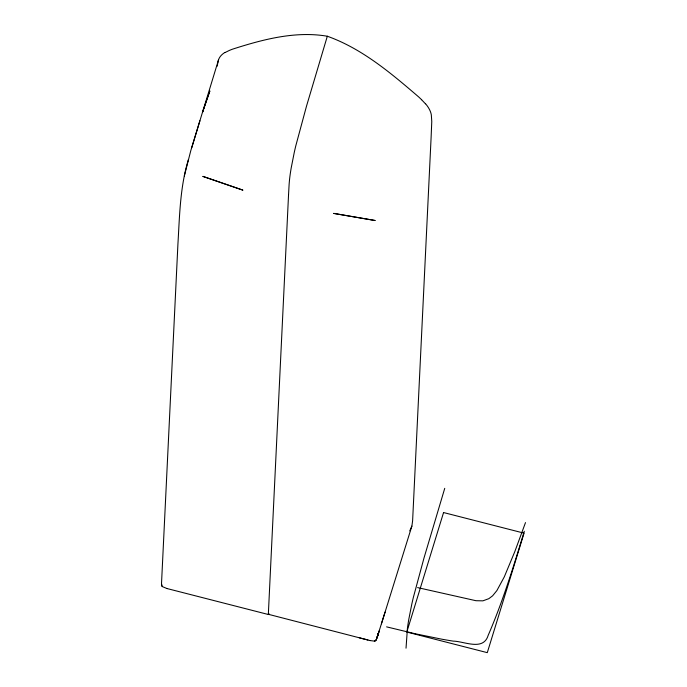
<?xml version="1.0" encoding="UTF-8"?>
<svg xmlns="http://www.w3.org/2000/svg" width="687" height="687" viewBox="0 0 687 687"><rect width="100%" height="100%" fill="white"/><g stroke="black" fill="none" stroke-linecap="round" stroke-linejoin="round"><path stroke-width="1.03" d="M288.549 194.696L289.107 184.545A122.552 12.126 -75.6 0 1 289.373 181.325A89.851 8.888 -75.6 0 1 289.459 180.475L289.51 179.891A66.055 6.535 -75.6 0 1 289.991 175.803A58.464 5.788 -75.6 0 1 291.211 167.877L294.242 152.531A41.675 4.122 -75.6 0 1 295.779 145.876L306.531 106.056L327.321 36.231C362.015 48.614 390.843 73.037 418.512 96.79A139.427 60.241 17.1 0 1 421.595 99.718M288.54 194.833L268.342 614.29L367.906 640.001M406.026 648.184L407.425 628.459M217.332 66.098L217.435 65.085M217.496 64.578L218.337 60.404A60.095 25.969 17.1 0 1 224.967 52.427M184.331 175.975L190.814 150.565L202.467 112.35L209.853 90.924L202.562 112.179L218.578 59.692M188.418 159.573C180.028 186.864 179.633 215.632 177.933 243.885L161.514 583.555L162.063 586.483L166.907 588.51M409.77 530.896L411.874 526.113L412.612 520.823L431.11 137.443L431.771 121.556L431.333 114.969A60.095 25.969 17.1 0 0 425.631 103.831M191.716 147.757L199.9 120.757M444.738 488.337L424.042 557.844L413.334 597.484A41.486 4.105 -75.6 0 0 411.805 604.113L408.782 619.391A58.55 5.797 -75.6 0 0 407.425 628.45M524.31 531.249C513.575 566.354 502.832 601.563 488.199 635.277C483.45 651.328 464.369 641.263 453.145 641.117A471.832 422.943 2.8 0 1 441.612 639.15L415.326 633.783L386.609 626.862M385.081 612.108L377.275 636.943L378.674 632.598M381.431 623.787L411.874 526.113M379.276 630.675L377.309 636.832M378.58 632.847L376.828 638.232M376.837 638.206L377.129 637.399M525.495 522.601L514.812 551.609L504.292 576.874L496.864 590.605L492.588 595.835L488.826 598.678L482.892 600.842L475.971 600.713L417.602 587.591M376.467 639.15L376.811 638.283L376.107 639.992L374.664 641.16L370.035 640.55M269.089 613.792L268.488 614.539L166.829 588.493M225.13 52.513L229.303 50.452A139.427 60.241 17.1 0 1 232.584 49.155C262.949 39.399 295.41 30.795 327.321 36.231M359.344 637.811L370.104 640.567M421.595 99.718L425.468 103.831M161.539 584.474L161.84 586.002M443.562 512.545L406.807 632.031L487.289 652.65L524.052 533.164L443.562 512.545M377.215 637.141L378.657 632.65L377.232 637.089M376.107 639.992L374.664 641.16L376.107 639.992M375.033 220.493L333.745 213.408L375.033 220.493M242.786 190.101L202.948 176.413L242.786 190.101"/></g></svg>
